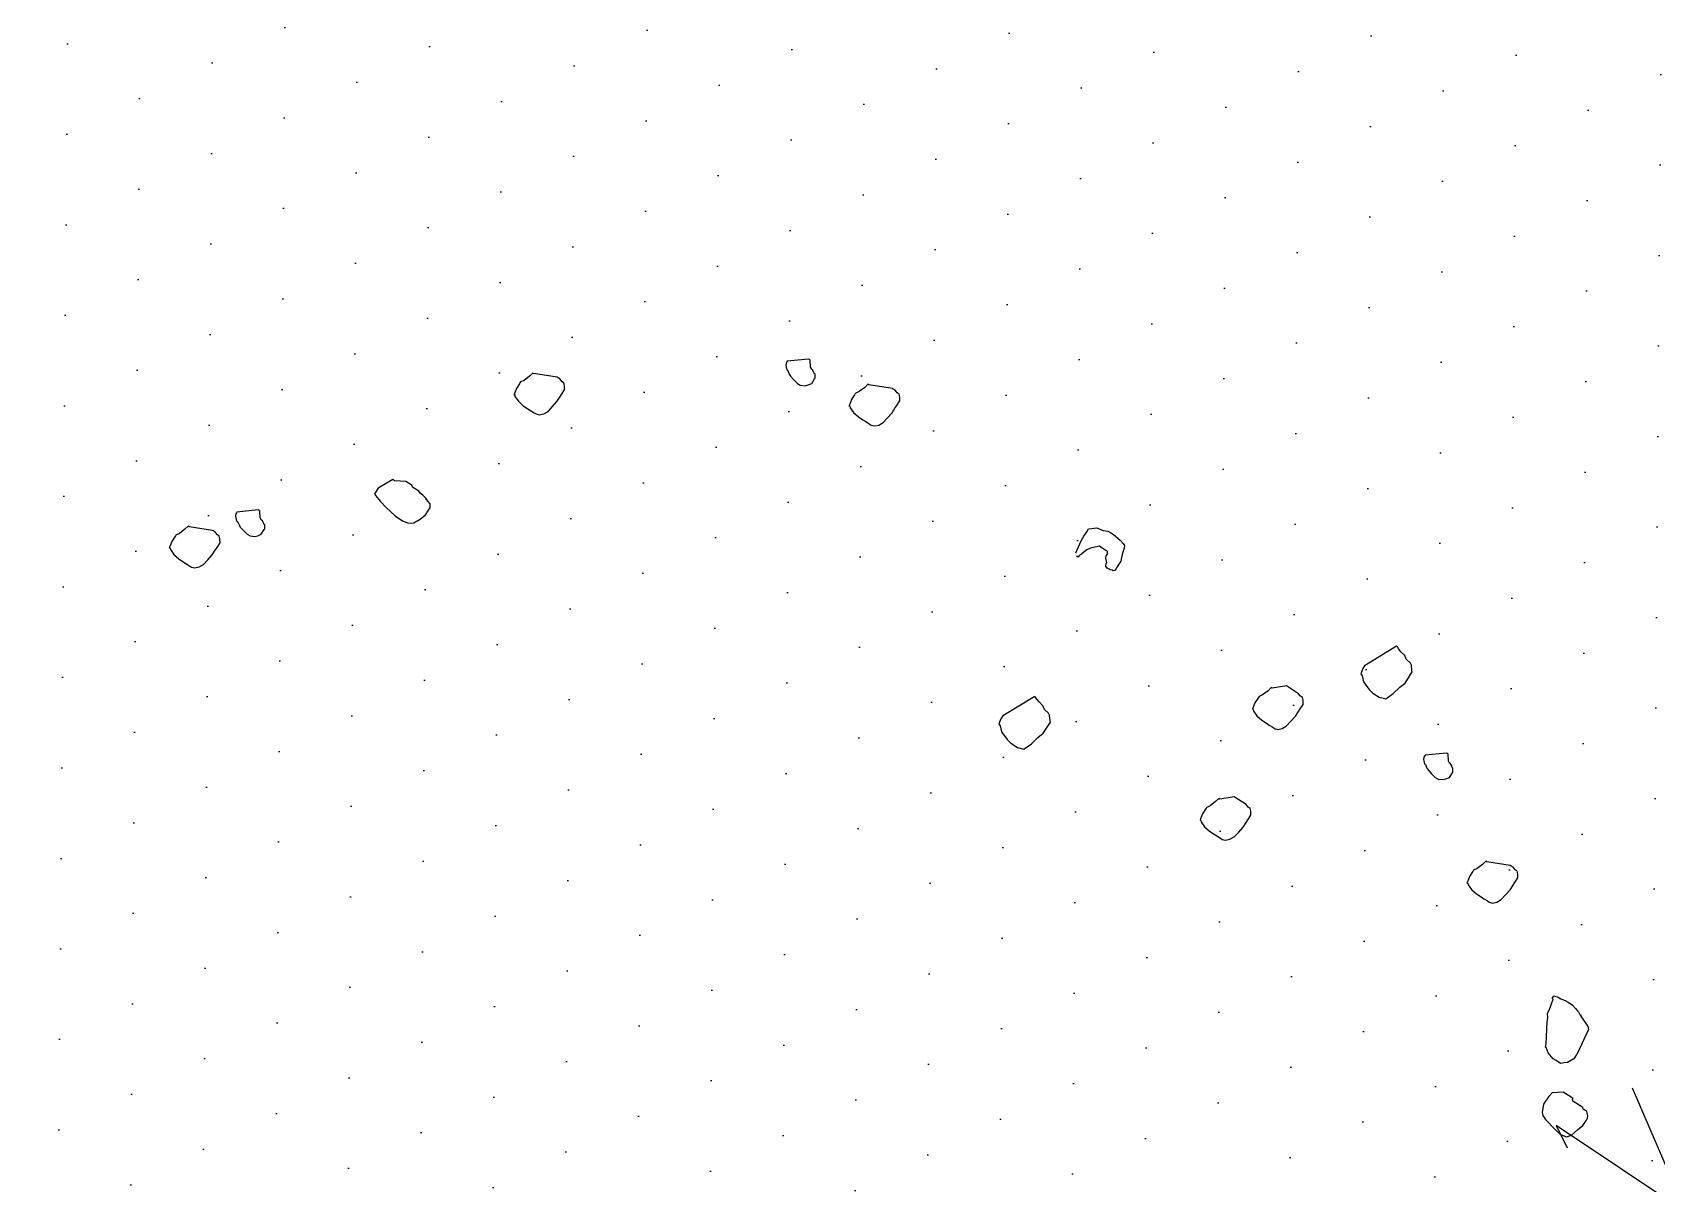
# Model space of a CAD drawing. Header units: millimetres. Extents: x 1754 to 2064, y 960 to 1845.
# Drawn here: x 2014.674 to 2016.266, y 1755.214 to 1756.343 of the extents above; entities that cross this region are included whole.
import ezdxf

# ---------------------------------------------------------------- set-up
doc = ezdxf.new("R2010")
doc.units = ezdxf.units.MM
doc.layers.add('SRAFY', color=3, linetype='Continuous')
doc.layers.add('T_stafaz', color=7, linetype='Continuous')

# ---------------------------------------------------------------- blocks, each defined once
blk = doc.blocks.new('STROMLIST03PUD')
at = {"linetype": 'Continuous'}
for p, q in [((-836.9, 287.4), (-843.4, 285.9)), ((-829.4, 289.4), (-836.9, 287.4)), ((-824.1, 288.8), (-829.4, 289.4)), ((-820.5, 284.8), (-824.1, 288.8)), ((-852.7, 276.6), (-853.1, 275.1)), ((-853.1, 275.1), (-852.6, 274.2)), ((-852, 279.6), (-852.7, 276.6)), ((-852.6, 274.2), (-852, 273.3)), ((-850.8, 281.6), (-852, 279.6)), ((-852, 273.3), (-851, 271.5)), ((-851, 271.5), (-851.3, 270)), ((-849.8, 282.1), (-850.8, 281.6)), ((-849, 282.6), (-849.8, 282.1)), ((-843.4, 285.9), (-849, 282.6)), ((-819.9, 283.9), (-820.5, 284.8)), ((-817.6, 277.9), (-819.9, 283.9)), ((-813.2, 264.4), (-817.6, 277.9)), ((-851.3, 270), (-850.7, 269.1)), ((-850.7, 269.1), (-845.3, 260)), ((-845.6, 258.5), (-846.6, 258)), ((-846.6, 258), (-843.8, 253.4)), ((-845.3, 260), (-845.6, 258.5)), ((-818.2, 250.2), (-813.5, 256.8)), ((-813.5, 256.8), (-812.8, 259.7)), ((-812.8, 259.7), (-813.2, 264.4)), ((-843.8, 253.4), (-840.5, 248)), ((-840.5, 248), (-835.6, 246)), ((-835.6, 246), (-830.6, 244)), ((-830.6, 244), (-825.6, 245.8)), ((-825.6, 245.8), (-818.2, 250.2)), ((-868, 221.2), (-864.4, 223.4)), ((-864.4, 223.4), (-857.2, 223.9)), ((-857.2, 223.9), (-853.8, 222.3)), ((-890.1, 203.8), (-868.9, 220.6)), ((-868.9, 220.6), (-868, 221.2)), ((-853.8, 222.3), (-850.8, 221.6)), ((-850.8, 221.6), (-848.1, 217.1)), ((-848.1, 217.1), (-846.4, 214.3)), ((-846.4, 214.3), (-844.4, 206.8)), ((-890.8, 200.9), (-890.4, 202.4)), ((-888.8, 187.6), (-890.8, 200.9)), ((-890.4, 202.4), (-890.1, 203.8)), ((-846.6, 198), (-856.7, 179.6)), ((-844.4, 200.6), (-846.6, 198)), ((-844.4, 206.8), (-845, 201.5)), ((-845, 201.5), (-844.4, 200.6)), ((-888.9, 183.8), (-888.8, 187.6)), ((-888.4, 182.9), (-888.9, 183.8)), ((-887.7, 179.6), (-888.4, 182.9)), ((-886.4, 175.3), (-887.7, 179.6)), ((-883.7, 170.9), (-886.4, 175.3)), ((-859.2, 175.6), (-860.9, 172.1)), ((-856.7, 179.6), (-859.2, 175.6)), ((-882, 168.1), (-883.7, 170.9)), ((-878.9, 165), (-882, 168.1)), ((-877.3, 162.2), (-878.9, 165)), ((-874.1, 159.2), (-877.3, 162.2)), ((-871.4, 160.8), (-874.1, 159.2)), ((-864.9, 168.4), (-872, 161.8)), ((-872, 161.8), (-871.4, 160.8)), ((-860.9, 172.1), (-864.9, 168.4)), ((-875.2, 49.4), (-881.2, 47)), ((-869.1, 51.7), (-875.2, 49.4)), ((-864.4, 52.1), (-869.1, 51.7)), ((-860, 51), (-864.4, 52.1)), ((-857.5, 48.8), (-860, 51)), ((-856.4, 47), (-857.5, 48.8)), ((-895.1, 34.9), (-895.4, 33.5)), ((-895.4, 33.5), (-894.3, 31.6)), ((-894.7, 36.4), (-895.1, 34.9)), ((-893.1, 39.8), (-894.7, 36.4)), ((-888.5, 42.6), (-893.1, 39.8)), ((-885.8, 44.3), (-888.5, 42.6)), ((-881.2, 47), (-885.8, 44.3)), ((-854.2, 43.4), (-856.4, 47)), ((-852.6, 40.6), (-854.2, 43.4)), ((-849.8, 36), (-852.6, 40.6)), ((-847.4, 30), (-849.8, 36)), ((-894.3, 31.6), (-893.6, 28.4)), ((-893.6, 28.4), (-892.5, 26.6)), ((-892.5, 26.6), (-891.9, 25.6)), ((-891.9, 25.6), (-872.8, 12.4)), ((-855.8, 15), (-851.3, 17.8)), ((-851.3, 17.8), (-847.3, 21.5)), ((-846.6, 24.4), (-847.4, 30)), ((-847.3, 21.5), (-846.3, 22)), ((-846.9, 22.9), (-846.6, 24.4)), ((-846.3, 22), (-846.9, 22.9)), ((-872.8, 12.4), (-872.3, 11.5)), ((-872.3, 11.5), (-868, 12.7)), ((-868, 12.7), (-861.5, 14.1)), ((-861.5, 14.1), (-857.6, 14)), ((-857.6, 14), (-856.7, 14.6)), ((-856.7, 14.6), (-855.8, 15)), ((-876.3, -78.1), (-880.9, -80.9)), ((-872.5, -78.3), (-876.3, -78.1)), ((-869.6, -79), (-872.5, -78.3)), ((-865.6, -81.5), (-869.6, -79)), ((-882.4, -92.9), (-885.2, -99.1)), ((-881.8, -81.4), (-883.4, -84.9)), ((-883.4, -84.9), (-882.9, -85.8)), ((-882.9, -85.8), (-883.3, -87.2)), ((-883.3, -87.2), (-883.1, -89.6)), ((-883.1, -89.6), (-882.5, -90.6)), ((-882.5, -90.6), (-882.4, -92.9)), ((-880.9, -80.9), (-881.8, -81.4)), ((-863.9, -84.3), (-865.6, -81.5)), ((-862.1, -89.4), (-863.9, -84.3)), ((-860.9, -93.6), (-862.1, -89.4)), ((-860.6, -96), (-860.9, -93.6)), ((-885.2, -99.1), (-884.6, -100.1)), ((-884.6, -100.1), (-884, -101)), ((-884, -101), (-864.5, -108.2)), ((-864.5, -108.2), (-863.6, -107.7)), ((-863.6, -107.7), (-862.6, -107.1)), ((-862.6, -107.1), (-861.4, -105.1)), ((-861.4, -105.1), (-861, -103.7)), ((-861, -103.7), (-860.3, -100.7)), ((-860.9, -99.8), (-860.6, -96)), ((-860.3, -100.7), (-860.9, -99.8)), ((-677.9, -126.2), (-680.6, -127.8)), ((-673.3, -123.5), (-677.9, -126.2)), ((-667.3, -121), (-673.3, -123.5)), ((-661.3, -118.7), (-667.3, -121)), ((-656.5, -118.4), (-661.3, -118.7)), ((-652.1, -119.4), (-656.5, -118.4)), ((-649.6, -121.6), (-652.1, -119.4)), ((-648.5, -123.4), (-649.6, -121.6)), ((-646.3, -127), (-648.5, -123.4)), ((-644.7, -129.8), (-646.3, -127)), ((-687.2, -135.5), (-687.5, -136.9)), ((-687.5, -136.9), (-686.5, -138.7)), ((-686.8, -134.1), (-687.2, -135.5)), ((-685.2, -130.6), (-686.8, -134.1)), ((-686.5, -138.7), (-685.7, -142.1)), ((-685.7, -142.1), (-679.1, -153)), ((-680.6, -127.8), (-685.2, -130.6)), ((-642, -134.4), (-644.7, -129.8)), ((-639.6, -140.4), (-642, -134.4)), ((-638.7, -146.1), (-639.6, -140.4)), ((-679.1, -153), (-678.6, -153.9)), ((-678.6, -153.9), (-664.9, -158.1)), ((-664.9, -158.1), (-664.4, -159)), ((-664.4, -159), (-660.2, -157.8)), ((-660.2, -157.8), (-653.6, -156.3)), ((-653.6, -156.3), (-649.8, -156.4)), ((-649.8, -156.4), (-648.9, -155.9)), ((-648.9, -155.9), (-648, -155.3)), ((-648, -155.3), (-643.4, -152.6)), ((-643.4, -152.6), (-639.4, -149)), ((-639.4, -149), (-638.5, -148.4)), ((-639, -147.5), (-638.7, -146.1)), ((-638.5, -148.4), (-639, -147.5)), ((-854.3, -174.7), (-863.2, -176.3)), ((-849.2, -179.1), (-854.3, -174.7)), ((-889.5, -188.5), (-891.5, -193.4)), ((-889.1, -187), (-889.5, -188.5)), ((-878.2, -180.3), (-889.1, -187)), ((-871.6, -178.9), (-878.2, -180.3)), ((-863.2, -176.3), (-871.6, -178.9)), ((-845.3, -185.5), (-849.2, -179.1)), ((-843.5, -190.6), (-845.3, -185.5)), ((-841.9, -199.5), (-843.5, -190.6)), ((-891.5, -193.4), (-891.3, -195.7)), ((-891.3, -195.7), (-889.4, -200.8)), ((-889.4, -200.8), (-889.7, -204.7)), ((-889.7, -204.7), (-887.8, -209.8)), ((-843.3, -205.4), (-841.9, -199.5)), ((-843.1, -207.7), (-843.3, -205.4)), ((-779.1, -205.6), (-780.7, -209)), ((-774.5, -202.8), (-779.1, -205.6)), ((-771.8, -201.2), (-774.5, -202.8)), ((-767.2, -198.5), (-771.8, -201.2)), ((-761.2, -196.1), (-767.2, -198.5)), ((-755.2, -193.7), (-761.2, -196.1)), ((-750.4, -193.4), (-755.2, -193.7)), ((-746, -194.5), (-750.4, -193.4)), ((-743.5, -196.7), (-746, -194.5)), ((-742.4, -198.5), (-743.5, -196.7)), ((-740.2, -202.1), (-742.4, -198.5)), ((-738.6, -204.8), (-740.2, -202.1)), ((-735.9, -209.4), (-738.6, -204.8)), ((-887.8, -209.8), (-887.1, -213)), ((-887.1, -213), (-886.9, -215.4)), ((-886.9, -215.4), (-886.3, -216.4)), ((-886.3, -216.4), (-849.9, -213)), ((-849.9, -213), (-847.2, -211.4)), ((-847.2, -211.4), (-843.1, -207.7)), ((-781.1, -210.5), (-781.4, -211.9)), ((-781.4, -211.9), (-780.4, -213.8)), ((-780.7, -209), (-781.1, -210.5)), ((-780.4, -213.8), (-779.6, -217)), ((-779.6, -217), (-773, -228.1)), ((-733.5, -215.4), (-735.9, -209.4)), ((-732.5, -221.1), (-733.5, -215.4)), ((-732.9, -222.5), (-732.5, -221.1)), ((-732.4, -223.4), (-732.9, -222.5)), ((-773, -228.1), (-772.5, -229)), ((-772.5, -229), (-758.8, -233.2)), ((-758.8, -233.2), (-758.3, -234.1)), ((-758.3, -234.1), (-754.1, -232.7)), ((-754.1, -232.7), (-747.5, -231.3)), ((-747.5, -231.3), (-743.7, -231.5)), ((-743.7, -231.5), (-742.8, -231)), ((-742.8, -231), (-741.9, -230.4)), ((-741.9, -230.4), (-737.3, -227.6)), ((-737.3, -227.6), (-733.3, -223.9)), ((-733.3, -223.9), (-732.4, -223.4)), ((-549.3, -300.4), (-551.3, -305.3)), ((-549, -298.9), (-549.3, -300.4)), ((-538, -292.3), (-549, -298.9)), ((-531.4, -290.8), (-538, -292.3)), ((-523, -288.2), (-531.4, -290.8)), ((-514.1, -286.6), (-523, -288.2)), ((-509, -291), (-514.1, -286.6)), ((-505.2, -297.4), (-509, -291)), ((-503.4, -302.5), (-505.2, -297.4)), ((-551.3, -305.3), (-551.1, -307.6)), ((-551.1, -307.6), (-549.3, -312.7)), ((-549.3, -312.7), (-549.5, -316.6)), ((-549.5, -316.6), (-547.7, -321.7)), ((-501.7, -311.4), (-503.4, -302.5)), ((-503.2, -317.3), (-501.7, -311.4)), ((-503, -319.6), (-503.2, -317.3)), ((-547.7, -321.7), (-547, -325)), ((-547, -325), (-546.7, -327.3)), ((-546.7, -327.3), (-546.2, -328.2)), ((-546.2, -328.2), (-509.7, -325)), ((-509.7, -325), (-507, -323.3)), ((-507, -323.3), (-503, -319.6)), ((-683.7, -414.7), (-682.5, -412.7)), ((-682.5, -412.7), (-681.6, -412.2)), ((-681.6, -412.2), (-681.2, -410.7)), ((-681.2, -410.7), (-680.3, -410.2)), ((-680.3, -410.2), (-679.4, -409.6)), ((-679.4, -409.6), (-678.5, -409.2)), ((-678.5, -409.2), (-677.5, -408.6)), ((-677.5, -408.6), (-675.7, -407.5)), ((-675.7, -407.5), (-674.8, -407)), ((-674.8, -407), (-673.9, -406.4)), ((-673.9, -406.4), (-673, -405.8)), ((-673, -405.8), (-671.2, -404.7)), ((-671.2, -404.7), (-669.7, -405.1)), ((-669.7, -405.1), (-669.2, -406.1)), ((-669.2, -406.1), (-667.2, -407.3)), ((-667.2, -407.3), (-666.6, -408.2)), ((-666.6, -408.2), (-665.5, -410.1)), ((-665.3, -412.4), (-666.6, -414.4)), ((-665.5, -410.1), (-665.3, -412.4)), ((-690.3, -422.4), (-689, -420.4)), ((-690.1, -424.9), (-690.3, -422.4)), ((-688.9, -429), (-690.1, -424.9)), ((-689, -420.4), (-685.9, -417.3)), ((-685.4, -436.9), (-688.9, -429)), ((-685.9, -417.3), (-683.7, -414.7)), ((-671.7, -422.4), (-673, -424.4)), ((-673, -424.4), (-672.5, -425.3)), ((-672.5, -425.3), (-671.9, -426.3)), ((-671.9, -426.3), (-670.8, -428.1)), ((-669.9, -421.3), (-671.7, -422.4)), ((-670.8, -428.1), (-670.2, -429)), ((-670.2, -429), (-669.7, -429.9)), ((-668.6, -419.3), (-669.9, -421.3)), ((-667.9, -416.4), (-668.6, -419.3)), ((-667.5, -415), (-667.9, -416.4)), ((-666.6, -414.4), (-667.5, -415)), ((-683.7, -439.5), (-685.4, -436.9)), ((-682.1, -442.3), (-683.7, -439.5)), ((-678.1, -444.9), (-682.1, -442.3)), ((-673.8, -449.8), (-678.1, -444.9)), ((-669.7, -429.9), (-668.1, -432.6)), ((-668.1, -432.6), (-663.7, -433.8)), ((-663.7, -433.8), (-659.3, -434.9)), ((-659.3, -434.9), (-655.4, -435)), ((-654.2, -445.4), (-658.7, -448.1)), ((-655.4, -435), (-652.1, -434.3)), ((-644.3, -437), (-654.2, -445.4)), ((-652.1, -434.3), (-648.9, -433.5)), ((-648.9, -433.5), (-646.5, -433.3)), ((-646.5, -433.3), (-645.6, -432.8)), ((-645.6, -432.8), (-644.7, -432.3)), ((-644.7, -432.3), (-644.1, -433.2)), ((-644.1, -433.2), (-643.6, -434.1)), ((-668.9, -451.8), (-673.8, -449.8)), ((-666, -452.6), (-668.9, -451.8)), ((-663.3, -450.9), (-666, -452.6)), ((-658.7, -448.1), (-663.3, -450.9)), ((-531.1, -634.8), (-537.1, -637.2)), ((-526.3, -634.5), (-531.1, -634.8)), ((-522, -635.6), (-526.3, -634.5)), ((-519.4, -637.7), (-522, -635.6)), ((-557, -651.6), (-557.4, -653)), ((-556.6, -650.1), (-557, -651.6)), ((-555, -646.7), (-556.6, -650.1)), ((-550.4, -643.9), (-555, -646.7)), ((-547.7, -642.4), (-550.4, -643.9)), ((-543.1, -639.6), (-547.7, -642.4)), ((-537.1, -637.2), (-543.1, -639.6)), ((-518.3, -639.6), (-519.4, -637.7)), ((-516.1, -643.2), (-518.3, -639.6)), ((-514.5, -645.9), (-516.1, -643.2)), ((-511.8, -650.5), (-514.5, -645.9)), ((-509.4, -656.5), (-511.8, -650.5)), ((-557.4, -653), (-556.3, -654.9)), ((-556.3, -654.9), (-555.5, -658.2)), ((-555.5, -658.2), (-554.4, -660)), ((-554.4, -660), (-553.9, -660.9)), ((-553.9, -660.9), (-534.7, -674.2)), ((-513.2, -668.7), (-509.2, -665)), ((-508.5, -662.2), (-509.4, -656.5)), ((-509.2, -665), (-508.2, -664.5)), ((-508.8, -663.6), (-508.5, -662.2)), ((-508.2, -664.5), (-508.8, -663.6)), ((-534.7, -674.2), (-534.2, -675.2)), ((-534.2, -675.2), (-530, -673.8)), ((-530, -673.8), (-523.4, -672.4)), ((-523.4, -672.4), (-519.6, -672.6)), ((-519.6, -672.6), (-518.6, -672.1)), ((-518.6, -672.1), (-517.8, -671.5)), ((-517.8, -671.5), (-513.2, -668.7)), ((-485.1, -700.1), (-489.6, -702.9)), ((-481.3, -700.3), (-485.1, -700.1)), ((-478.3, -701), (-481.3, -700.3)), ((-491.1, -714.9), (-493.8, -721.1)), ((-490.6, -703.4), (-492.2, -706.9)), ((-492.2, -706.9), (-491.6, -707.8)), ((-491.6, -707.8), (-492, -709.2)), ((-492, -709.2), (-491.8, -711.7)), ((-491.8, -711.7), (-491.3, -712.6)), ((-491.3, -712.6), (-491.1, -714.9)), ((-489.6, -702.9), (-490.6, -703.4)), ((-474.3, -703.5), (-478.3, -701)), ((-472.6, -706.3), (-474.3, -703.5)), ((-470.9, -711.4), (-472.6, -706.3)), ((-469.6, -715.6), (-470.9, -711.4)), ((-469.4, -718), (-469.6, -715.6)), ((-493.8, -721.1), (-493.3, -722.1)), ((-493.3, -722.1), (-492.8, -723)), ((-492.8, -723), (-473.2, -730.2)), ((-473.2, -730.2), (-472.3, -729.7)), ((-472.3, -729.7), (-471.4, -729.1)), ((-471.4, -729.1), (-470.1, -727.1)), ((-470.1, -727.1), (-469.8, -725.7)), ((-469.8, -725.7), (-469, -722.7)), ((-469.5, -721.8), (-469.4, -718)), ((-469, -722.7), (-469.5, -721.8)), ((-95.7, -755.4), (-97.3, -758.9)), ((-97.3, -758.9), (-96.6, -762.2)), ((-96.6, -762.2), (-95.9, -765.5)), ((-93, -753.8), (-95.7, -755.4)), ((-88.4, -751), (-93, -753.8)), ((-81.8, -749.6), (-88.4, -751)), ((-74.8, -749), (-81.8, -749.6)), ((-69.8, -751), (-74.8, -749)), ((-65.6, -755.9), (-69.8, -751)), ((-61.2, -763.3), (-65.6, -755.9)), ((-57, -774.4), (-61.2, -763.3)), ((-95.9, -765.5), (-94.6, -769.6)), ((-94.6, -769.6), (-93, -772.4)), ((-93, -772.4), (-92.8, -774.7)), ((-92.8, -774.7), (-91.1, -777.5)), ((-91.1, -777.5), (-90.1, -779.3)), ((-90.1, -779.3), (-88.9, -781.2)), ((-54.5, -782.8), (-57, -774.4)), ((-253, -794.1), (-257.5, -796.8)), ((-247, -791.7), (-253, -794.1)), ((-241, -789.3), (-247, -791.7)), ((-236.2, -789), (-241, -789.3)), ((-231.8, -790.1), (-236.2, -789)), ((-229.3, -792.2), (-231.8, -790.1)), ((-228.2, -794.1), (-229.3, -792.2)), ((-226, -797.7), (-228.2, -794.1)), ((-88.9, -781.2), (-89.3, -782.6)), ((-89.3, -782.6), (-87.1, -786.2)), ((-87.1, -786.2), (-85.5, -789)), ((-85.5, -789), (-76, -794.4)), ((-76, -794.4), (-74.9, -796.3)), ((-74.9, -796.3), (-58.3, -795)), ((-58.3, -795), (-53.7, -792.2)), ((-53, -789.3), (-54.5, -782.8)), ((-53.7, -792.2), (-52.8, -791.7)), ((-52.8, -791.7), (-53, -789.3)), ((-266.8, -806.1), (-267.2, -807.6)), ((-267.2, -807.6), (-266.1, -809.3)), ((-266.5, -804.7), (-266.8, -806.1)), ((-264.8, -801.2), (-266.5, -804.7)), ((-266.1, -809.3), (-265.4, -812.7)), ((-260.3, -798.4), (-264.8, -801.2)), ((-257.5, -796.8), (-260.3, -798.4)), ((-224.3, -800.4), (-226, -797.7)), ((-221.6, -805), (-224.3, -800.4)), ((-219.3, -811), (-221.6, -805)), ((-218.3, -816.7), (-219.3, -811)), ((58.9, -808.1), (57.2, -811.6)), ((57.2, -811.6), (57.8, -812.5)), ((59.8, -807.6), (58.9, -808.1)), ((64.4, -804.8), (59.8, -807.6)), ((68.2, -805), (64.4, -804.8)), ((71.1, -805.7), (68.2, -805)), ((75.1, -808.2), (71.1, -805.7)), ((76.8, -811), (75.1, -808.2)), ((78.6, -816.1), (76.8, -811)), ((111.8, -810.6), (109.1, -812.2)), ((116.4, -807.9), (111.8, -810.6)), ((122.4, -805.4), (116.4, -807.9)), ((128.4, -803.1), (122.4, -805.4)), ((133.2, -802.8), (128.4, -803.1)), ((137.6, -803.9), (133.2, -802.8)), ((140.1, -806), (137.6, -803.9)), ((141.2, -807.9), (140.1, -806)), ((143.4, -811.5), (141.2, -807.9)), ((145, -814.2), (143.4, -811.5)), ((-265.4, -812.7), (-264.3, -814.5)), ((-264.3, -814.5), (-263.8, -815.5)), ((-263.8, -815.5), (-244.6, -828.7)), ((-239.9, -828.4), (-233.3, -826.9)), ((-233.3, -826.9), (-229.5, -827)), ((-229.5, -827), (-228.6, -826.5)), ((-228.6, -826.5), (-227.6, -825.9)), ((-227.6, -825.9), (-223.1, -823.2)), ((-223.1, -823.2), (-219.1, -819.6)), ((-219.1, -819.6), (-218.2, -819)), ((-218.7, -818.1), (-218.3, -816.7)), ((-218.2, -819), (-218.7, -818.1)), ((58.3, -819.6), (55.6, -825.8)), ((55.6, -825.8), (56.1, -826.7)), ((56.1, -826.7), (56.7, -827.7)), ((56.7, -827.7), (76.3, -834.9)), ((57.8, -812.5), (57.5, -813.9)), ((57.5, -813.9), (57.6, -816.2)), ((57.6, -816.2), (58.2, -817.2)), ((58.2, -817.2), (58.3, -819.6)), ((79.9, -820.2), (78.6, -816.1)), ((79.7, -830.3), (80.4, -827.4)), ((80, -822.7), (79.9, -820.2)), ((79.9, -826.5), (80, -822.7)), ((80.4, -827.4), (79.9, -826.5)), ((102.5, -819.9), (102.2, -821.4)), ((102.2, -821.4), (103.2, -823.2)), ((102.9, -818.5), (102.5, -819.9)), ((104.5, -815), (102.9, -818.5)), ((103.2, -823.2), (104, -826.5)), ((104, -826.5), (105.1, -828.4)), ((109.1, -812.2), (104.5, -815)), ((147.7, -818.8), (145, -814.2)), ((150.1, -824.8), (147.7, -818.8)), ((151.1, -830.5), (150.1, -824.8)), ((-244.6, -828.7), (-244, -829.6)), ((-244, -829.6), (-239.9, -828.4)), ((76.3, -834.9), (77.1, -834.4)), ((77.1, -834.4), (78.1, -833.8)), ((78.1, -833.8), (79.3, -831.8)), ((79.3, -831.8), (79.7, -830.3)), ((105.1, -828.4), (105.6, -829.3)), ((105.6, -829.3), (124.8, -842.5)), ((124.8, -842.5), (125.3, -843.5)), ((125.3, -843.5), (129.5, -842.2)), ((129.5, -842.2), (136.1, -840.7)), ((136.1, -840.7), (140, -840.8)), ((140, -840.8), (140.8, -840.4)), ((140.8, -840.4), (141.7, -839.8)), ((141.7, -839.8), (146.3, -837)), ((146.3, -837), (150.3, -833.4)), ((150.3, -833.4), (151.2, -832.8)), ((150.7, -831.9), (151.1, -830.5)), ((151.2, -832.8), (150.7, -831.9))]:
    blk.add_line(p, q, dxfattribs=at)
blk = doc.blocks.new('STROMPUD03')
for p, q in [((-144.5, 161.6), (-100, 495.4)), ((-100, 495.4), (-100.8, 471.6)), ((101.9, 359.3), (-4.1, 500)), ((85, 494.2), (79.2, 465.5)), ((134, 104.1), (85, 494.2)), ((-117, 64.9), (-227.1, 452.6)), ((-224.2, 454), (-211.5, 433.5)), ((211.1, 164.1), (299.9, 410.5)), ((299.9, 410.5), (279, 381.4)), ((-368, 361.1), (-338.4, 354.1)), ((-166.7, 239.9), (-359.9, 356.2)), ((0, 0), (401, 311.7)), ((401, 311.7), (385.1, 282.4)), ((-443.8, 243.3), (-432, 232)), ((0, 0), (-442.8, 245.8)), ((197.8, 28.1), (455.5, 154.8)), ((455.5, 154.8), (420.5, 150)), ((455.9, 149.7), (430.9, 144.5)), ((-188.3, 104.5), (-509.6, 52.3)), ((-509.6, 52.3), (-478, 46.6)), ((-72.7, 40.3), (-469.5, -189.4)), ((48.4, 37.6), (460.7, 11.4)), ((-141.8, 0.3), (-381.2, -336.5)), ((0, 0), (-25.7, -508.2)), ((460.7, 11.4), (430.5, 0.5)), ((77.9, -186.8), (500.4, -83.5)), ((-5, -99.7), (-196.5, -464.1)), ((-241.7, -140.2), (-307.1, -402.6)), ((-7.7, -152.8), (400.1, -314.7)), ((231.3, -146.4), (438.8, -196.7)), ((-466.6, -196.5), (-451.2, -197)), ((438.8, -196.7), (404.1, -195.5)), ((138.6, -210.9), (169.4, -476.9)), ((220.9, -243.6), (273.9, -435.1)), ((400.1, -314.7), (385.8, -296.4)), ((-381.2, -336.5), (-375.7, -318.8)), ((-305.2, -404.1), (-288, -375.4)), ((-19, -375.9), (57.9, -508.2)), ((273.9, -435.1), (249.5, -410.7)), ((-196.5, -464.1), (-162.1, -444)), ((169.4, -476.9), (176.4, -452.5)), ((57.9, -508.2), (57.9, -483.8))]:
    blk.add_line(p, q)
blk.add_circle((0, 0), 27.7)

msp = doc.modelspace()

# ---------------------------------------------------------------- hatches: boundary and pattern name
at = {"layer": 'SRAFY'}
h = msp.add_hatch(dxfattribs=at)
h.set_pattern_fill('DOTS', color=256, scale=0.05, style=0)
h.set_pattern_definition([(206.115, (2008.65492, 1790.13868), (-0.00069708, -0.08874121), [0, -0.079375])])
h.paths.add_polyline_path([(2013.7878, 1756.0489), (2016.3244, 1757.2924), (2017.4688, 1754.9579), (2014.9322, 1753.7144)])

# ---------------------------------------------------------------- block references
at = {"layer": 'T_stafaz', "xscale": 0.001000000047246285, "yscale": 0.001000000163912773, "zscale": 0.001, "rotation": 206.1149935223949}
for name, p in [('STROMLIST03PUD', (2015.3103, 1755.1567)), ('STROMPUD03', (2016.443, 1754.8404))]:
    msp.add_blockref(name, p, dxfattribs=at)

doc.saveas('drawing.dxf')
